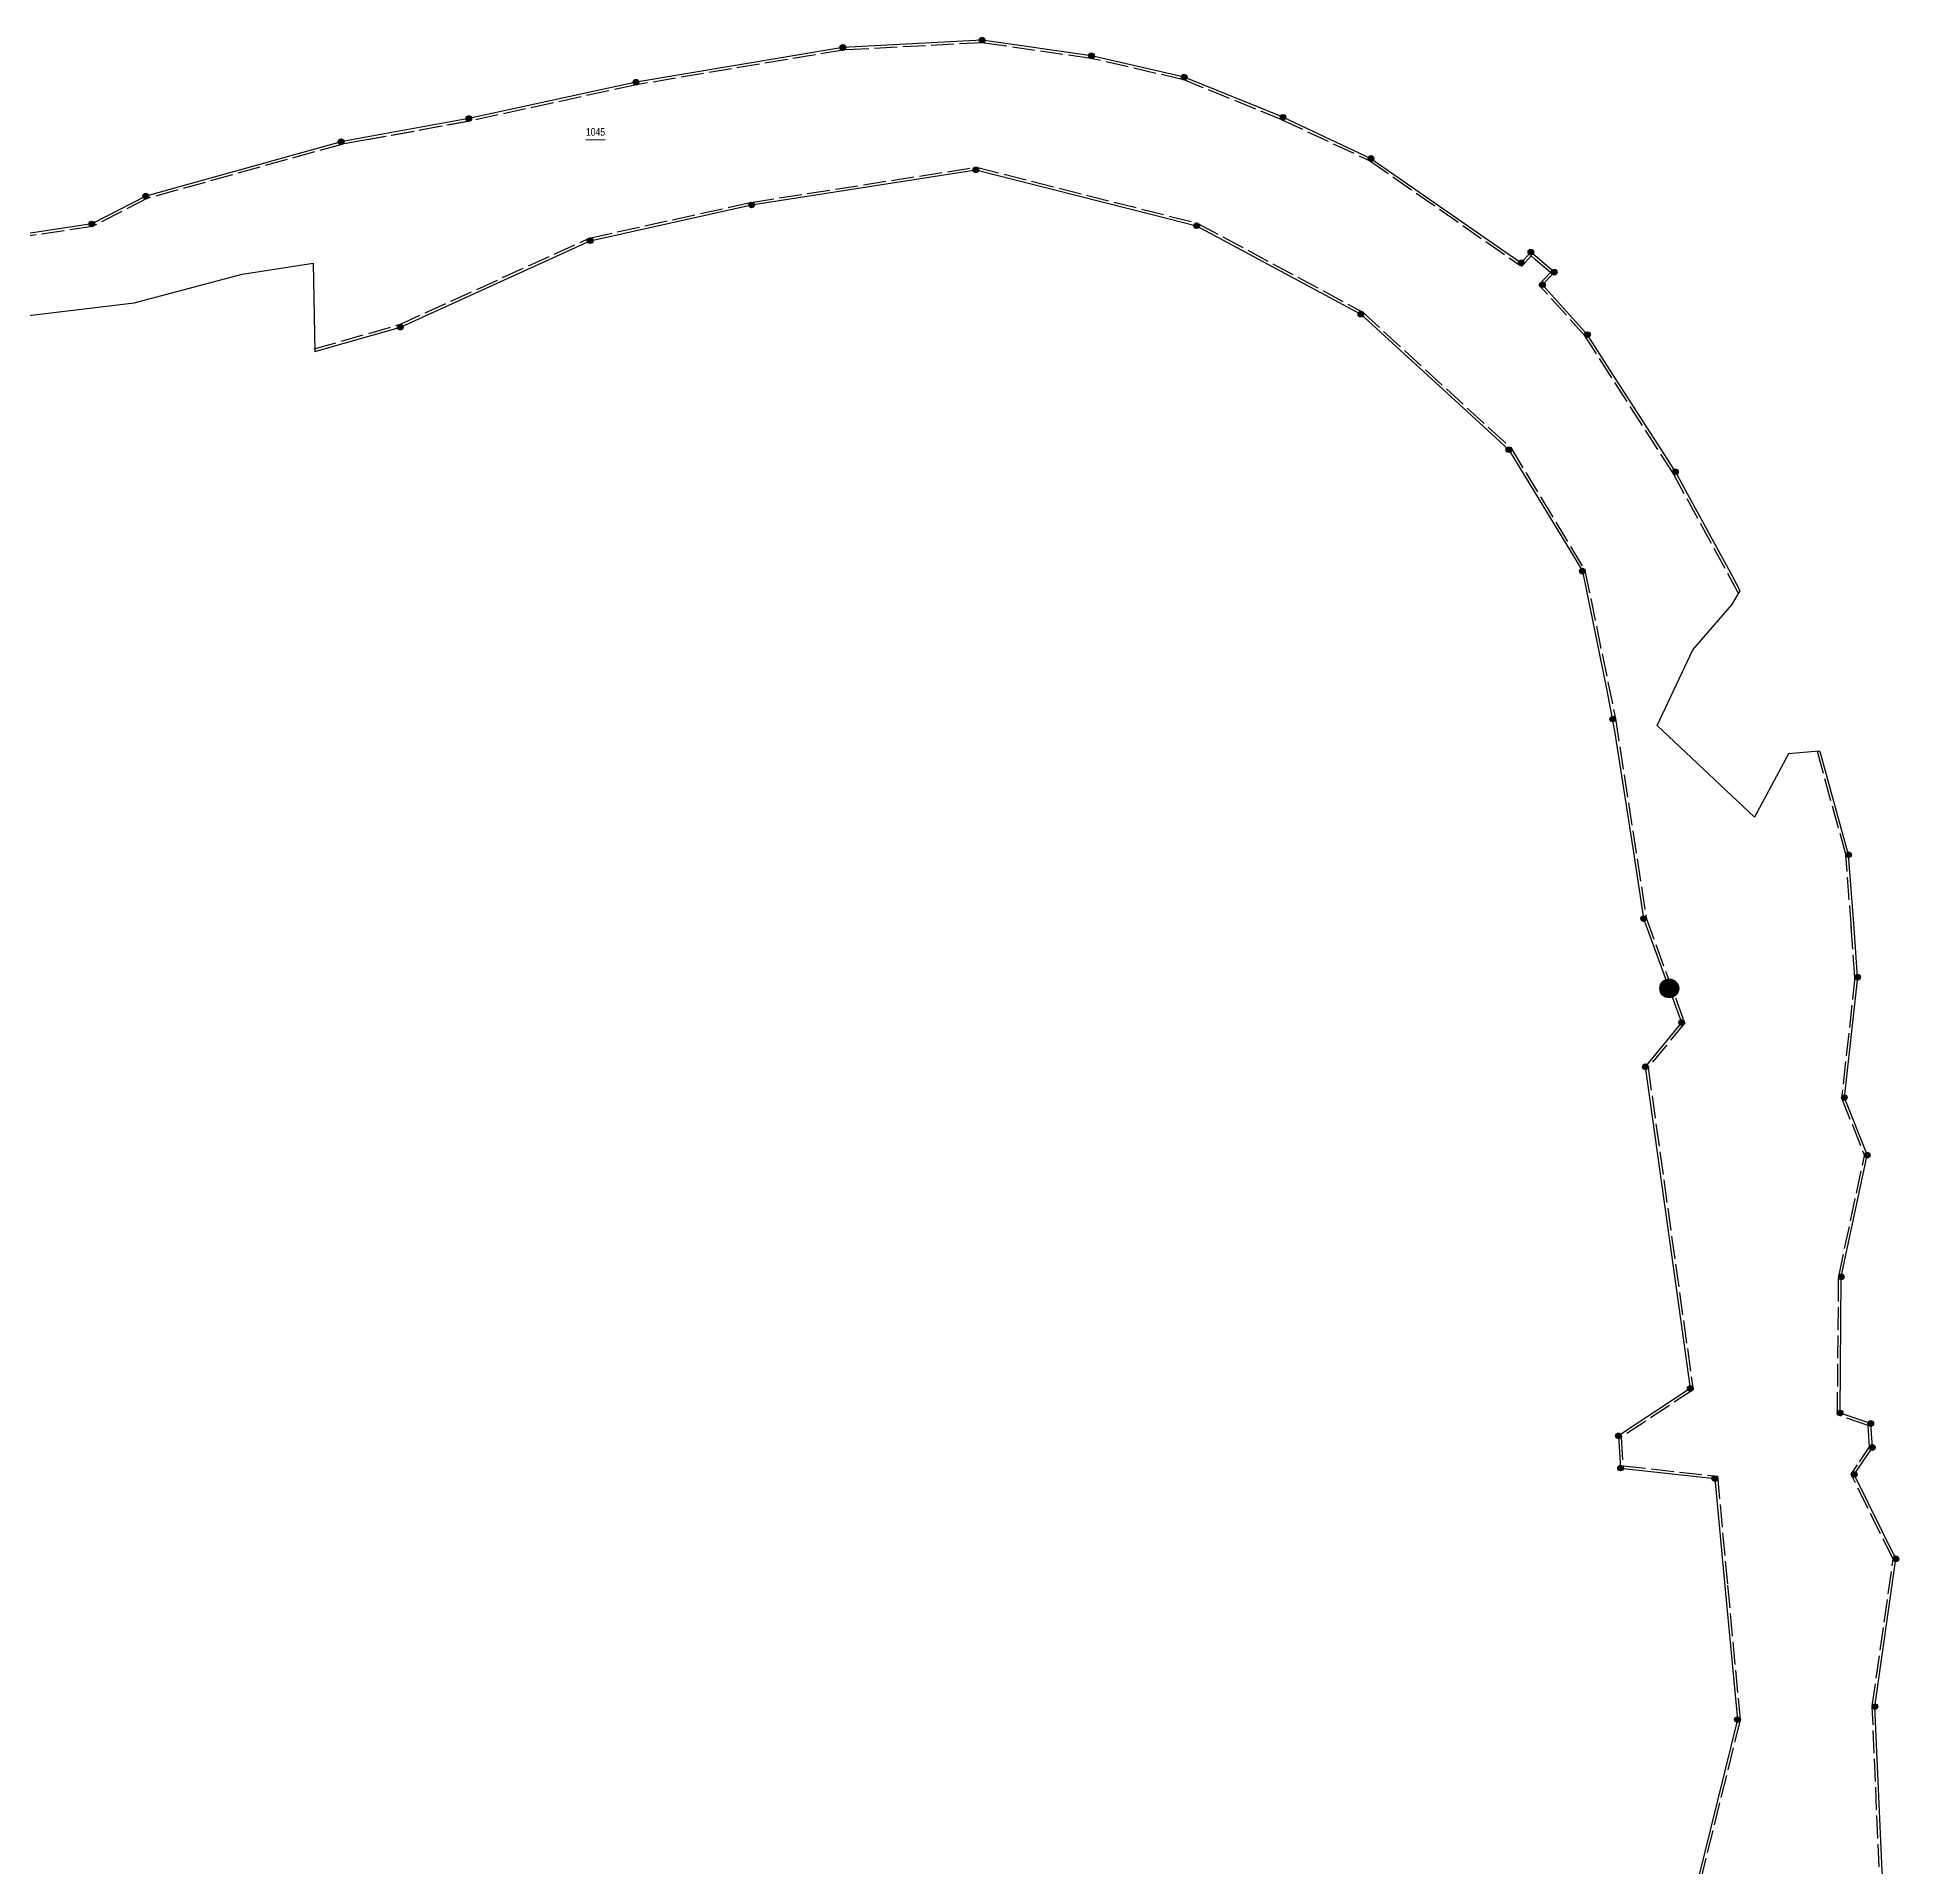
# Model space of a CAD drawing. Header units: metres. Extents: x 550507 to 551674, y 1839181 to 1840461.
# Drawn here: x 550999.6 to 551491.6, y 1839775.7 to 1840259.2 of the extents above; entities that cross this region are included whole.
import ezdxf
from ezdxf.enums import TextEntityAlignment as Align

# ---------------------------------------------------------------- set-up
doc = ezdxf.new("R2010")
doc.units = ezdxf.units.M
doc.linetypes.add('LONG_DASHED', pattern=[7.5, 6, -1.5])
for name, color, linetype, lineweight in [('49', 7, 'Continuous', 25), ('50', 7, 'LONG_DASHED', 25), ('51', 7, 'Continuous', 25), ('53', 7, 'Continuous', 25)]:
    doc.layers.add(name, color=color, linetype=linetype, lineweight=lineweight)

msp = doc.modelspace()

# ---------------------------------------------------------------- hatches: boundary and pattern name
at = {"layer": '51'}
for points in [[(551250.071, 1840258.417, 1), (551248.571, 1840258.417, 1)], [(551250.071, 1840258.417, 1), (551248.571, 1840258.417, 1)], [(551250.071, 1840258.417, 1), (551248.571, 1840258.417, 1)], [(551213.267, 1840256.455, 1), (551211.767, 1840256.455, 1)], [(551213.267, 1840256.455, 1), (551211.767, 1840256.455, 1)], [(551213.267, 1840256.455, 1), (551211.767, 1840256.455, 1)], [(551278.97, 1840254.26, 1), (551277.47, 1840254.26, 1)], [(551278.97, 1840254.26, 1), (551277.47, 1840254.26, 1)], [(551278.97, 1840254.26, 1), (551277.47, 1840254.26, 1)], [(551303.483, 1840248.636, 1), (551301.983, 1840248.636, 1)], [(551303.483, 1840248.636, 1), (551301.983, 1840248.636, 1)], [(551303.483, 1840248.636, 1), (551301.983, 1840248.636, 1)], [(551158.58, 1840247.289, 1), (551157.08, 1840247.289, 1)], [(551158.58, 1840247.289, 1), (551157.08, 1840247.289, 1)], [(551158.58, 1840247.289, 1), (551157.08, 1840247.289, 1)], [(551114.375, 1840237.675, 1), (551112.875, 1840237.675, 1)], [(551114.375, 1840237.675, 1), (551112.875, 1840237.675, 1)], [(551114.375, 1840237.675, 1), (551112.875, 1840237.675, 1)], [(551329.6, 1840238.007, 1), (551328.1, 1840238.007, 1)], [(551329.6, 1840238.007, 1), (551328.1, 1840238.007, 1)], [(551329.6, 1840238.007, 1), (551328.1, 1840238.007, 1)], [(551080.627, 1840231.531, 1), (551079.127, 1840231.531, 1)], [(551080.627, 1840231.531, 1), (551079.127, 1840231.531, 1)], [(551080.627, 1840231.531, 1), (551079.127, 1840231.531, 1)], [(551248.421, 1840224.11, 1), (551246.921, 1840224.11, 1)], [(551248.421, 1840224.11, 1), (551246.921, 1840224.11, 1)], [(551248.421, 1840224.11, 1), (551246.921, 1840224.11, 1)], [(551352.86, 1840227.143, 1), (551351.36, 1840227.143, 1)], [(551352.86, 1840227.143, 1), (551351.36, 1840227.143, 1)], [(551352.86, 1840227.143, 1), (551351.36, 1840227.143, 1)], [(551028.995, 1840217.193, 1), (551027.495, 1840217.193, 1)], [(551028.995, 1840217.193, 1), (551027.495, 1840217.193, 1)], [(551028.995, 1840217.193, 1), (551027.495, 1840217.193, 1)], [(551189.147, 1840214.844, 1), (551187.647, 1840214.844, 1)], [(551189.147, 1840214.844, 1), (551187.647, 1840214.844, 1)], [(551189.147, 1840214.844, 1), (551187.647, 1840214.844, 1)], [(551014.723, 1840209.82, 1), (551013.223, 1840209.82, 1)], [(551014.723, 1840209.82, 1), (551013.223, 1840209.82, 1)], [(551014.723, 1840209.82, 1), (551013.223, 1840209.82, 1)], [(551306.766, 1840209.364, 1), (551305.266, 1840209.364, 1)], [(551306.766, 1840209.364, 1), (551305.266, 1840209.364, 1)], [(551306.766, 1840209.364, 1), (551305.266, 1840209.364, 1)], [(551146.45, 1840205.403, 1), (551144.95, 1840205.403, 1)], [(551146.45, 1840205.403, 1), (551144.95, 1840205.403, 1)], [(551146.45, 1840205.403, 1), (551144.95, 1840205.403, 1)], [(551392.592, 1840199.518, 1), (551391.092, 1840199.518, 1)], [(551392.592, 1840199.518, 1), (551391.092, 1840199.518, 1)], [(551392.592, 1840199.518, 1), (551391.092, 1840199.518, 1)], [(551395.116, 1840202.349, 1), (551393.616, 1840202.349, 1)], [(551395.116, 1840202.349, 1), (551393.616, 1840202.349, 1)], [(551395.116, 1840202.349, 1), (551393.616, 1840202.349, 1)], [(551401.301, 1840197.054, 1), (551399.801, 1840197.054, 1)], [(551401.301, 1840197.054, 1), (551399.801, 1840197.054, 1)], [(551401.301, 1840197.054, 1), (551399.801, 1840197.054, 1)], [(551398.191, 1840193.768, 1), (551396.691, 1840193.768, 1)], [(551398.191, 1840193.768, 1), (551396.691, 1840193.768, 1)], [(551398.191, 1840193.768, 1), (551396.691, 1840193.768, 1)], [(551350.19, 1840185.99, 1), (551348.69, 1840185.99, 1)], [(551350.19, 1840185.99, 1), (551348.69, 1840185.99, 1)], [(551350.19, 1840185.99, 1), (551348.69, 1840185.99, 1)], [(551096.292, 1840182.56, 1), (551094.792, 1840182.56, 1)], [(551096.292, 1840182.56, 1), (551094.792, 1840182.56, 1)], [(551096.292, 1840182.56, 1), (551094.792, 1840182.56, 1)], [(551410.063, 1840180.565, 1), (551408.563, 1840180.565, 1)], [(551410.063, 1840180.565, 1), (551408.563, 1840180.565, 1)], [(551410.063, 1840180.565, 1), (551408.563, 1840180.565, 1)], [(551389.308, 1840150.169, 1), (551387.808, 1840150.169, 1)], [(551389.308, 1840150.169, 1), (551387.808, 1840150.169, 1)], [(551389.308, 1840150.169, 1), (551387.808, 1840150.169, 1)], [(551433.345, 1840144.307, 1), (551431.845, 1840144.307, 1)], [(551433.345, 1840144.307, 1), (551431.845, 1840144.307, 1)], [(551433.345, 1840144.307, 1), (551431.845, 1840144.307, 1)], [(551408.74, 1840118.088, 1), (551407.24, 1840118.088, 1)], [(551408.74, 1840118.088, 1), (551407.24, 1840118.088, 1)], [(551408.74, 1840118.088, 1), (551407.24, 1840118.088, 1)], [(551416.77, 1840078.988, 1), (551415.27, 1840078.988, 1)], [(551416.77, 1840078.988, 1), (551415.27, 1840078.988, 1)], [(551416.77, 1840078.988, 1), (551415.27, 1840078.988, 1)], [(551479.119, 1840043.132, 1), (551477.619, 1840043.132, 1)], [(551479.119, 1840043.132, 1), (551477.619, 1840043.132, 1)], [(551479.119, 1840043.132, 1), (551477.619, 1840043.132, 1)], [(551424.93, 1840026.232, 1), (551423.43, 1840026.232, 1)], [(551424.93, 1840026.232, 1), (551423.43, 1840026.232, 1)], [(551424.93, 1840026.232, 1), (551423.43, 1840026.232, 1)], [(551481.491, 1840010.771, 1), (551479.991, 1840010.771, 1)], [(551481.491, 1840010.771, 1), (551479.991, 1840010.771, 1)], [(551481.491, 1840010.771, 1), (551479.991, 1840010.771, 1)], [(551434.967, 1839998.797, 1), (551433.467, 1839998.797, 1)], [(551434.967, 1839998.797, 1), (551433.467, 1839998.797, 1)], [(551434.967, 1839998.797, 1), (551433.467, 1839998.797, 1)], [(551425.372, 1839987.086, 1), (551423.872, 1839987.086, 1)], [(551425.372, 1839987.086, 1), (551423.872, 1839987.086, 1)], [(551425.372, 1839987.086, 1), (551423.872, 1839987.086, 1)], [(551477.97, 1839978.928, 1), (551476.47, 1839978.928, 1)], [(551477.97, 1839978.928, 1), (551476.47, 1839978.928, 1)], [(551477.97, 1839978.928, 1), (551476.47, 1839978.928, 1)], [(551484.022, 1839963.704, 1), (551482.522, 1839963.704, 1)], [(551484.022, 1839963.704, 1), (551482.522, 1839963.704, 1)], [(551484.022, 1839963.704, 1), (551482.522, 1839963.704, 1)], [(551477.175, 1839931.552, 1), (551475.675, 1839931.552, 1)], [(551477.175, 1839931.552, 1), (551475.675, 1839931.552, 1)], [(551477.175, 1839931.552, 1), (551475.675, 1839931.552, 1)], [(551437.253, 1839902.06, 1), (551435.753, 1839902.06, 1)], [(551437.253, 1839902.06, 1), (551435.753, 1839902.06, 1)], [(551437.253, 1839902.06, 1), (551435.753, 1839902.06, 1)], [(551476.87, 1839895.588, 1), (551475.37, 1839895.588, 1)], [(551476.87, 1839895.588, 1), (551475.37, 1839895.588, 1)], [(551476.87, 1839895.588, 1), (551475.37, 1839895.588, 1)], [(551418.267, 1839889.517, 1), (551416.767, 1839889.517, 1)], [(551418.267, 1839889.517, 1), (551416.767, 1839889.517, 1)], [(551418.267, 1839889.517, 1), (551416.767, 1839889.517, 1)], [(551484.972, 1839892.82, 1), (551483.472, 1839892.82, 1)], [(551484.972, 1839892.82, 1), (551483.472, 1839892.82, 1)], [(551484.972, 1839892.82, 1), (551483.472, 1839892.82, 1)], [(551485.387, 1839886.485, 1), (551483.887, 1839886.485, 1)], [(551485.387, 1839886.485, 1), (551483.887, 1839886.485, 1)], [(551485.387, 1839886.485, 1), (551483.887, 1839886.485, 1)], [(551418.821, 1839881.034, 1), (551417.321, 1839881.034, 1)], [(551418.821, 1839881.034, 1), (551417.321, 1839881.034, 1)], [(551418.821, 1839881.034, 1), (551417.321, 1839881.034, 1)], [(551480.581, 1839879.334, 1), (551479.081, 1839879.334, 1)], [(551480.581, 1839879.334, 1), (551479.081, 1839879.334, 1)], [(551480.581, 1839879.334, 1), (551479.081, 1839879.334, 1)], [(551443.769, 1839878.233, 1), (551442.269, 1839878.233, 1)], [(551443.769, 1839878.233, 1), (551442.269, 1839878.233, 1)], [(551443.769, 1839878.233, 1), (551442.269, 1839878.233, 1)], [(551491.613, 1839857.056, 1), (551490.113, 1839857.056, 1)], [(551491.613, 1839857.056, 1), (551490.113, 1839857.056, 1)], [(551491.613, 1839857.056, 1), (551490.113, 1839857.056, 1)], [(551486.056, 1839817.977, 1), (551484.556, 1839817.977, 1)], [(551486.056, 1839817.977, 1), (551484.556, 1839817.977, 1)], [(551486.056, 1839817.977, 1), (551484.556, 1839817.977, 1)], [(551449.735, 1839814.54, 1), (551448.235, 1839814.54, 1)], [(551449.735, 1839814.54, 1), (551448.235, 1839814.54, 1)], [(551449.735, 1839814.54, 1), (551448.235, 1839814.54, 1)]]:
    msp.add_hatch(color=256, dxfattribs=at).paths.add_polyline_path(points)
at = {"layer": '53'}
msp.add_hatch(color=256, dxfattribs=at).paths.add_polyline_path([(551433.449, 1840007.796, 1), (551428.449, 1840007.796, 1)])
msp.add_hatch(color=256, dxfattribs=at).paths.add_polyline_path([(551433.449, 1840007.796, 1), (551428.449, 1840007.796, 1)])
msp.add_hatch(color=256, dxfattribs=at).paths.add_polyline_path([(551433.449, 1840007.796, 1), (551428.449, 1840007.796, 1)])

# ---------------------------------------------------------------- linework, layer by layer
at = {"layer": '49'}
for p, q in [((551079.87, 1840231.53), (551028.24, 1840217.19)), ((551079.87, 1840231.53), (551028.24, 1840217.19)), ((551079.87, 1840231.53), (551028.24, 1840217.19)), ((551086.46, 1840232.72), (551079.87, 1840231.53)), ((551086.46, 1840232.72), (551079.87, 1840231.53)), ((551086.46, 1840232.72), (551079.87, 1840231.53)), ((551247.67, 1840224.11), (551294.64, 1840212.23)), ((551247.67, 1840224.11), (551294.64, 1840212.23)), ((551247.67, 1840224.11), (551294.64, 1840212.23)), ((551294.64, 1840212.24), (551306.01, 1840209.36)), ((551294.64, 1840212.24), (551306.01, 1840209.36)), ((551294.64, 1840212.24), (551306.01, 1840209.36)), ((551306.01, 1840209.36), (551349.44, 1840185.98)), ((551306.01, 1840209.36), (551349.44, 1840185.98)), ((551306.01, 1840209.36), (551349.44, 1840185.98)), ((551072.94, 1840176.13), (551095.54, 1840182.55)), ((551072.94, 1840176.13), (551095.54, 1840182.55)), ((551072.94, 1840176.13), (551095.54, 1840182.55)), ((551414.48, 1840172.5), (551409.31, 1840180.56)), ((551414.48, 1840172.5), (551409.31, 1840180.56)), ((551414.48, 1840172.5), (551409.31, 1840180.56)), ((551430.46, 1840147.63), (551414.48, 1840172.5)), ((551430.46, 1840147.63), (551414.48, 1840172.5)), ((551430.46, 1840147.63), (551414.48, 1840172.5)), ((551382.89, 1840155.35), (551388.55, 1840150.17)), ((551382.89, 1840155.35), (551388.55, 1840150.17)), ((551382.89, 1840155.35), (551388.55, 1840150.17)), ((551388.55, 1840150.17), (551396.48, 1840137.08)), ((551388.55, 1840150.17), (551396.48, 1840137.08)), ((551388.55, 1840150.17), (551396.48, 1840137.08)), ((551432.59, 1840144.3), (551430.45, 1840147.62)), ((551432.59, 1840144.3), (551430.45, 1840147.62)), ((551432.59, 1840144.3), (551430.45, 1840147.62)), ((551447.72, 1840116.55), (551432.59, 1840144.3)), ((551447.72, 1840116.55), (551432.59, 1840144.3)), ((551447.72, 1840116.55), (551432.59, 1840144.3)), ((551449.7, 1840112.9), (551447.72, 1840116.54)), ((551449.7, 1840112.9), (551447.72, 1840116.54)), ((551449.7, 1840112.9), (551447.72, 1840116.54)), ((551478.36, 1840043.13), (551470.85, 1840070.33)), ((551478.36, 1840043.13), (551470.85, 1840070.33)), ((551478.36, 1840043.13), (551470.85, 1840070.33)), ((551479.78, 1840023.78), (551478.36, 1840043.13)), ((551479.78, 1840023.78), (551478.36, 1840043.13)), ((551479.78, 1840023.78), (551478.36, 1840043.13)), ((551480.74, 1840010.77), (551479.78, 1840023.78)), ((551480.74, 1840010.77), (551479.78, 1840023.78)), ((551480.74, 1840010.77), (551479.78, 1840023.78)), ((551433.03, 1839997.35), (551424.62, 1839987.08)), ((551433.03, 1839997.35), (551424.62, 1839987.08)), ((551433.03, 1839997.35), (551424.62, 1839987.08)), ((551479.83, 1839879.33), (551481.82, 1839882.3)), ((551479.83, 1839879.33), (551481.82, 1839882.3)), ((551479.83, 1839879.33), (551481.82, 1839882.3)), ((551443.01, 1839878.23), (551445.68, 1839849.78)), ((551443.01, 1839878.23), (551445.68, 1839849.78)), ((551443.01, 1839878.23), (551445.68, 1839849.78)), ((551445.68, 1839849.78), (551448.98, 1839814.54)), ((551445.68, 1839849.78), (551448.98, 1839814.54)), ((551445.68, 1839849.78), (551448.98, 1839814.54))]:
    msp.add_line(p, q, dxfattribs=at)
for points in [[(551249.32, 1840258.41), (551212.51, 1840256.45), (551157.83, 1840247.28)], [(551249.32, 1840258.41), (551212.51, 1840256.45), (551157.83, 1840247.28)], [(551249.32, 1840258.41), (551212.51, 1840256.45), (551157.83, 1840247.28)], [(551328.85, 1840238), (551302.73, 1840248.63), (551278.22, 1840254.26), (551249.32, 1840258.41)], [(551328.85, 1840238), (551302.73, 1840248.63), (551278.22, 1840254.26), (551249.32, 1840258.41)], [(551328.85, 1840238), (551302.73, 1840248.63), (551278.22, 1840254.26), (551249.32, 1840258.41)], [(551157.83, 1840247.28), (551113.62, 1840237.67), (551086.46, 1840232.72)], [(551157.83, 1840247.28), (551113.62, 1840237.67), (551086.46, 1840232.72)], [(551157.83, 1840247.28), (551113.62, 1840237.67), (551086.46, 1840232.72)], [(551328.85, 1840238), (551352.1, 1840227.14), (551391.84, 1840199.51)], [(551328.85, 1840238), (551352.1, 1840227.14), (551391.84, 1840199.51)], [(551328.85, 1840238), (551352.1, 1840227.14), (551391.84, 1840199.51)], [(551095.54, 1840182.55), (551145.69, 1840205.4), (551188.39, 1840214.84), (551247.67, 1840224.11)], [(551095.54, 1840182.55), (551145.69, 1840205.4), (551188.39, 1840214.84), (551247.67, 1840224.11)], [(551095.54, 1840182.55), (551145.69, 1840205.4), (551188.39, 1840214.84), (551247.67, 1840224.11)], [(551028.24, 1840217.19), (551013.97, 1840209.81), (550980.9, 1840204.86)], [(551028.24, 1840217.19), (551013.97, 1840209.81), (550980.9, 1840204.86)], [(551028.24, 1840217.19), (551013.97, 1840209.81), (550980.9, 1840204.86)], [(550852.75, 1840209.74), (550906.33, 1840195.27), (550918.55, 1840191.79), (550930.25, 1840190.58), (550956.48, 1840185.94), (550955.76, 1840167.55), (550957.78, 1840167.36), (550958.48, 1840185.82), (550971.98, 1840185.85), (550988.32, 1840184.61), (551025.22, 1840188.98), (551053.72, 1840196.52), (551072.46, 1840199.5), (551072.93, 1840176.13)], [(550852.75, 1840209.74), (550906.33, 1840195.27), (550918.55, 1840191.79), (550930.25, 1840190.58), (550956.48, 1840185.94), (550955.76, 1840167.55), (550957.78, 1840167.36), (550958.48, 1840185.82), (550971.98, 1840185.85), (550988.32, 1840184.61), (551025.22, 1840188.98), (551053.72, 1840196.52), (551072.46, 1840199.5), (551072.93, 1840176.13)], [(550852.75, 1840209.74), (550906.33, 1840195.27), (550918.55, 1840191.79), (550930.25, 1840190.58), (550956.48, 1840185.94), (550955.76, 1840167.55), (550957.78, 1840167.36), (550958.48, 1840185.82), (550971.98, 1840185.85), (550988.32, 1840184.61), (551025.22, 1840188.98), (551053.72, 1840196.52), (551072.46, 1840199.5), (551072.93, 1840176.13)], [(551396.02, 1840200.92), (551394.36, 1840202.34), (551391.84, 1840199.51)], [(551396.02, 1840200.92), (551394.36, 1840202.34), (551391.84, 1840199.51)], [(551396.02, 1840200.92), (551394.36, 1840202.34), (551391.84, 1840199.51)], [(551409.31, 1840180.56), (551397.44, 1840193.76), (551400.55, 1840197.05), (551396.02, 1840200.92)], [(551409.31, 1840180.56), (551397.44, 1840193.76), (551400.55, 1840197.05), (551396.02, 1840200.92)], [(551409.31, 1840180.56), (551397.44, 1840193.76), (551400.55, 1840197.05), (551396.02, 1840200.92)], [(551349.44, 1840185.98), (551372.24, 1840165.1), (551382.89, 1840155.35)], [(551349.44, 1840185.98), (551372.24, 1840165.1), (551382.89, 1840155.35)], [(551349.44, 1840185.98), (551372.24, 1840165.1), (551382.89, 1840155.35)], [(551396.48, 1840137.08), (551406.3, 1840120.85), (551407.98, 1840118.08)], [(551396.48, 1840137.08), (551406.3, 1840120.85), (551407.98, 1840118.08)], [(551396.48, 1840137.08), (551406.3, 1840120.85), (551407.98, 1840118.08)], [(551407.98, 1840118.08), (551414.47, 1840086.5), (551416.51, 1840075.76)], [(551407.98, 1840118.08), (551414.47, 1840086.5), (551416.51, 1840075.76)], [(551407.98, 1840118.08), (551414.47, 1840086.5), (551416.51, 1840075.76)], [(551470.85, 1840070.33), (551470.49, 1840070.46), (551462.47, 1840069.78), (551453.44, 1840053.08), (551427.71, 1840077.26), (551437.21, 1840097.23), (551447.52, 1840109.2), (551449.7, 1840112.9)], [(551470.85, 1840070.33), (551470.49, 1840070.46), (551462.47, 1840069.78), (551453.44, 1840053.08), (551427.71, 1840077.26), (551437.21, 1840097.23), (551447.52, 1840109.2), (551449.7, 1840112.9)], [(551470.85, 1840070.33), (551470.49, 1840070.46), (551462.47, 1840069.78), (551453.44, 1840053.08), (551427.71, 1840077.26), (551437.21, 1840097.23), (551447.52, 1840109.2), (551449.7, 1840112.9)], [(551416.51, 1840075.76), (551421.37, 1840044.37), (551424.17, 1840026.23)], [(551416.51, 1840075.76), (551421.37, 1840044.37), (551424.17, 1840026.23)], [(551416.51, 1840075.76), (551421.37, 1840044.37), (551424.17, 1840026.23)], [(551424.17, 1840026.23), (551434.21, 1839998.79), (551433.03, 1839997.35)], [(551424.17, 1840026.23), (551434.21, 1839998.79), (551433.03, 1839997.35)], [(551424.17, 1840026.23), (551434.21, 1839998.79), (551433.03, 1839997.35)], [(551480.74, 1840010.77), (551477.22, 1839978.92), (551483.27, 1839963.7)], [(551480.74, 1840010.77), (551477.22, 1839978.92), (551483.27, 1839963.7)], [(551480.74, 1840010.77), (551477.22, 1839978.92), (551483.27, 1839963.7)], [(551424.62, 1839987.08), (551434.63, 1839915.4), (551436.5, 1839902.05)], [(551424.62, 1839987.08), (551434.63, 1839915.4), (551436.5, 1839902.05)], [(551424.62, 1839987.08), (551434.63, 1839915.4), (551436.5, 1839902.05)], [(551476.42, 1839931.55), (551480.54, 1839950.91), (551483.27, 1839963.7)], [(551476.42, 1839931.55), (551480.54, 1839950.91), (551483.27, 1839963.7)], [(551476.42, 1839931.55), (551480.54, 1839950.91), (551483.27, 1839963.7)], [(551481.82, 1839882.3), (551484.63, 1839886.48), (551484.22, 1839892.81), (551476.11, 1839895.58), (551476.42, 1839931.55)], [(551481.82, 1839882.3), (551484.63, 1839886.48), (551484.22, 1839892.81), (551476.11, 1839895.58), (551476.42, 1839931.55)], [(551481.82, 1839882.3), (551484.63, 1839886.48), (551484.22, 1839892.81), (551476.11, 1839895.58), (551476.42, 1839931.55)], [(551436.5, 1839902.05), (551417.51, 1839889.51), (551418.07, 1839881.03), (551443.01, 1839878.23)], [(551436.5, 1839902.05), (551417.51, 1839889.51), (551418.07, 1839881.03), (551443.01, 1839878.23)], [(551436.5, 1839902.05), (551417.51, 1839889.51), (551418.07, 1839881.03), (551443.01, 1839878.23)], [(551485.3, 1839817.97), (551490.86, 1839857.05), (551479.83, 1839879.33)], [(551485.3, 1839817.97), (551490.86, 1839857.05), (551479.83, 1839879.33)], [(551485.3, 1839817.97), (551490.86, 1839857.05), (551479.83, 1839879.33)], [(551491.07, 1839731.13), (551487.21, 1839774.56), (551485.3, 1839817.97)], [(551491.07, 1839731.13), (551487.21, 1839774.56), (551485.3, 1839817.97)], [(551491.07, 1839731.13), (551487.21, 1839774.56), (551485.3, 1839817.97)], [(551448.98, 1839814.54), (551438.57, 1839772.51), (551443.94, 1839723.78), (551445.03, 1839675.24), (551460.86, 1839645.99)], [(551448.98, 1839814.54), (551438.57, 1839772.51), (551443.94, 1839723.78), (551445.03, 1839675.24), (551460.86, 1839645.99)], [(551448.98, 1839814.54), (551438.57, 1839772.51), (551443.94, 1839723.78), (551445.03, 1839675.24), (551460.86, 1839645.99)]]:
    msp.add_lwpolyline(points, dxfattribs=at)
at = {"layer": '50'}
for p, q in [((551212.63, 1840255.76), (551157.94, 1840246.6)), ((551212.63, 1840255.76), (551157.94, 1840246.6)), ((551212.63, 1840255.76), (551157.94, 1840246.6)), ((551249.35, 1840257.71), (551212.55, 1840255.75)), ((551249.35, 1840257.71), (551212.55, 1840255.75)), ((551249.35, 1840257.71), (551212.55, 1840255.75)), ((551278.11, 1840253.56), (551249.21, 1840257.72)), ((551278.11, 1840253.56), (551249.21, 1840257.72)), ((551278.11, 1840253.56), (551249.21, 1840257.72)), ((551302.57, 1840247.95), (551278.06, 1840253.57)), ((551302.57, 1840247.95), (551278.06, 1840253.57)), ((551302.57, 1840247.95), (551278.06, 1840253.57)), ((551157.97, 1840246.6), (551113.77, 1840236.98)), ((551157.97, 1840246.6), (551113.77, 1840236.98)), ((551157.97, 1840246.6), (551113.77, 1840236.98)), ((551328.58, 1840237.35), (551302.46, 1840247.98)), ((551328.58, 1840237.35), (551302.46, 1840247.98)), ((551328.58, 1840237.35), (551302.46, 1840247.98)), ((551113.75, 1840236.98), (551086.59, 1840232.03)), ((551113.75, 1840236.98), (551086.59, 1840232.03)), ((551113.75, 1840236.98), (551086.59, 1840232.03)), ((551113.97, 1840236.98), (551086.81, 1840232.04)), ((551113.97, 1840236.98), (551086.81, 1840232.04)), ((551113.97, 1840236.98), (551086.81, 1840232.04)), ((551328.55, 1840237.37), (551351.81, 1840226.51)), ((551328.55, 1840237.37), (551351.81, 1840226.51)), ((551328.55, 1840237.37), (551351.81, 1840226.51)), ((551080.06, 1840230.85), (551028.43, 1840216.51)), ((551080.06, 1840230.85), (551028.43, 1840216.51)), ((551080.06, 1840230.85), (551028.43, 1840216.51)), ((551086.59, 1840232.03), (551080, 1840230.84)), ((551086.59, 1840232.03), (551080, 1840230.84)), ((551086.59, 1840232.03), (551080, 1840230.84)), ((551188.29, 1840215.53), (551247.56, 1840224.79)), ((551188.29, 1840215.53), (551247.56, 1840224.79)), ((551188.29, 1840215.53), (551247.56, 1840224.79)), ((551247.84, 1840224.79), (551306.19, 1840210.04)), ((551247.84, 1840224.79), (551306.19, 1840210.04)), ((551247.84, 1840224.79), (551306.19, 1840210.04)), ((551351.71, 1840226.56), (551391.44, 1840198.94)), ((551351.71, 1840226.56), (551391.44, 1840198.94)), ((551351.71, 1840226.56), (551391.44, 1840198.94)), ((551028.57, 1840216.57), (551014.29, 1840209.2)), ((551028.57, 1840216.57), (551014.29, 1840209.2)), ((551028.57, 1840216.57), (551014.29, 1840209.2)), ((551145.54, 1840206.08), (551188.24, 1840215.52)), ((551145.54, 1840206.08), (551188.24, 1840215.52)), ((551145.54, 1840206.08), (551188.24, 1840215.52)), ((551306.35, 1840209.97), (551349.77, 1840186.6)), ((551306.35, 1840209.97), (551349.77, 1840186.6)), ((551306.35, 1840209.97), (551349.77, 1840186.6)), ((551014.07, 1840209.13), (550981.01, 1840204.17)), ((551014.07, 1840209.13), (550981.01, 1840204.17)), ((551014.07, 1840209.13), (550981.01, 1840204.17)), ((551095.25, 1840183.19), (551145.41, 1840206.04)), ((551095.25, 1840183.19), (551145.41, 1840206.04)), ((551095.25, 1840183.19), (551145.41, 1840206.04)), ((551394.43, 1840201.36), (551391.93, 1840198.57)), ((551394.43, 1840201.36), (551391.93, 1840198.57)), ((551394.43, 1840201.36), (551391.93, 1840198.57)), ((551395.57, 1840200.38), (551394.43, 1840201.36)), ((551395.57, 1840200.38), (551394.43, 1840201.36)), ((551395.57, 1840200.38), (551394.43, 1840201.36)), ((551399.53, 1840196.99), (551395.57, 1840200.38)), ((551399.53, 1840196.99), (551395.57, 1840200.38)), ((551399.53, 1840196.99), (551395.57, 1840200.38)), ((551396.49, 1840193.77), (551399.53, 1840196.99)), ((551396.49, 1840193.77), (551399.53, 1840196.99)), ((551396.49, 1840193.77), (551399.53, 1840196.99)), ((551408.79, 1840180.1), (551396.49, 1840193.77)), ((551408.79, 1840180.1), (551396.49, 1840193.77)), ((551408.79, 1840180.1), (551396.49, 1840193.77)), ((551349.91, 1840186.5), (551383.29, 1840155.93)), ((551349.91, 1840186.5), (551383.29, 1840155.93)), ((551349.91, 1840186.5), (551383.29, 1840155.93)), ((551072.74, 1840176.8), (551095.34, 1840183.22)), ((551072.74, 1840176.8), (551095.34, 1840183.22)), ((551072.74, 1840176.8), (551095.34, 1840183.22)), ((551432, 1840143.93), (551408.72, 1840180.18)), ((551432, 1840143.93), (551408.72, 1840180.18)), ((551432, 1840143.93), (551408.72, 1840180.18)), ((551383.29, 1840155.93), (551389.02, 1840150.68)), ((551383.29, 1840155.93), (551389.02, 1840150.68)), ((551383.29, 1840155.93), (551389.02, 1840150.68)), ((551389.15, 1840150.53), (551397.08, 1840137.44)), ((551389.15, 1840150.53), (551397.08, 1840137.44)), ((551389.15, 1840150.53), (551397.08, 1840137.44)), ((551449.28, 1840112.19), (551431.97, 1840143.97)), ((551449.28, 1840112.19), (551431.97, 1840143.97)), ((551449.28, 1840112.19), (551431.97, 1840143.97)), ((551397.08, 1840137.44), (551408.58, 1840118.45)), ((551397.08, 1840137.44), (551408.58, 1840118.45)), ((551397.08, 1840137.44), (551408.58, 1840118.45)), ((551408.67, 1840118.22), (551416.7, 1840079.12)), ((551408.67, 1840118.22), (551416.7, 1840079.12)), ((551408.67, 1840118.22), (551416.7, 1840079.12)), ((551416.7, 1840079.09), (551424.86, 1840026.33)), ((551416.7, 1840079.09), (551424.86, 1840026.33)), ((551416.7, 1840079.09), (551424.86, 1840026.33)), ((551477.69, 1840042.94), (551470.09, 1840070.43)), ((551477.69, 1840042.94), (551470.09, 1840070.43)), ((551477.69, 1840042.94), (551470.09, 1840070.43)), ((551479.08, 1840023.73), (551477.66, 1840043.07)), ((551479.08, 1840023.73), (551477.66, 1840043.07)), ((551479.08, 1840023.73), (551477.66, 1840043.07)), ((551480.04, 1840010.71), (551479.04, 1840024.36)), ((551480.04, 1840010.71), (551479.04, 1840024.36)), ((551480.04, 1840010.71), (551479.04, 1840024.36)), ((551480.04, 1840010.84), (551476.5, 1839978.85)), ((551480.04, 1840010.84), (551476.5, 1839978.85)), ((551480.04, 1840010.84), (551476.5, 1839978.85)), ((551435.06, 1839998.72), (551425.35, 1839986.87)), ((551435.06, 1839998.72), (551425.35, 1839986.87)), ((551435.06, 1839998.72), (551425.35, 1839986.87)), ((551425.35, 1839986.87), (551437.25, 1839901.71)), ((551425.35, 1839986.87), (551437.25, 1839901.71)), ((551425.35, 1839986.87), (551437.25, 1839901.71)), ((551476.5, 1839978.85), (551482.54, 1839963.63)), ((551476.5, 1839978.85), (551482.54, 1839963.63)), ((551476.5, 1839978.85), (551482.54, 1839963.63)), ((551475.74, 1839931.69), (551482.54, 1839963.63)), ((551475.74, 1839931.69), (551482.54, 1839963.63)), ((551475.74, 1839931.69), (551482.54, 1839963.63)), ((551437.25, 1839901.71), (551418.23, 1839889.15)), ((551437.25, 1839901.71), (551418.23, 1839889.15)), ((551437.25, 1839901.71), (551418.23, 1839889.15)), ((551418.23, 1839889.15), (551418.73, 1839881.65)), ((551418.23, 1839889.15), (551418.73, 1839881.65)), ((551418.23, 1839889.15), (551418.73, 1839881.65)), ((551418.73, 1839881.65), (551443.66, 1839878.85)), ((551418.73, 1839881.65), (551443.66, 1839878.85)), ((551418.73, 1839881.65), (551443.66, 1839878.85)), ((551479.02, 1839879.38), (551480.67, 1839881.85)), ((551479.02, 1839879.38), (551480.67, 1839881.85)), ((551479.02, 1839879.38), (551480.67, 1839881.85)), ((551443.66, 1839878.85), (551446.38, 1839849.84)), ((551443.66, 1839878.85), (551446.38, 1839849.84)), ((551443.66, 1839878.85), (551446.38, 1839849.84)), ((551490.14, 1839856.92), (551479.02, 1839879.38)), ((551490.14, 1839856.92), (551479.02, 1839879.38)), ((551490.14, 1839856.92), (551479.02, 1839879.38)), ((551484.61, 1839818.07), (551490.14, 1839856.92)), ((551484.61, 1839818.07), (551490.14, 1839856.92)), ((551484.61, 1839818.07), (551490.14, 1839856.92)), ((551446.36, 1839850.05), (551449.68, 1839814.6)), ((551446.36, 1839850.05), (551449.68, 1839814.6)), ((551446.36, 1839850.05), (551449.68, 1839814.6)), ((551486.41, 1839775.68), (551484.6, 1839817.95)), ((551486.41, 1839775.68), (551484.6, 1839817.95)), ((551486.41, 1839775.68), (551484.6, 1839817.95)), ((551449.66, 1839814.37), (551439.25, 1839772.35)), ((551449.66, 1839814.37), (551439.25, 1839772.35)), ((551449.66, 1839814.37), (551439.25, 1839772.35))]:
    msp.add_line(p, q, dxfattribs=at)
for points in [[(551424.83, 1840026.46), (551435, 1839998.65), (551433.58, 1839996.91)], [(551424.83, 1840026.46), (551435, 1839998.65), (551433.58, 1839996.91)], [(551424.83, 1840026.46), (551435, 1839998.65), (551433.58, 1839996.91)], [(551481.24, 1839882.69), (551483.92, 1839886.67), (551483.55, 1839892.31), (551475.41, 1839895.09), (551475.72, 1839931.55)], [(551481.24, 1839882.69), (551483.92, 1839886.67), (551483.55, 1839892.31), (551475.41, 1839895.09), (551475.72, 1839931.55)], [(551481.24, 1839882.69), (551483.92, 1839886.67), (551483.55, 1839892.31), (551475.41, 1839895.09), (551475.72, 1839931.55)]]:
    msp.add_lwpolyline(points, dxfattribs=at)
at = {"layer": '51'}
for centre in [(551249.321, 1840258.417), (551249.321, 1840258.417), (551249.321, 1840258.417), (551212.517, 1840256.455), (551212.517, 1840256.455), (551212.517, 1840256.455), (551278.22, 1840254.26), (551278.22, 1840254.26), (551278.22, 1840254.26), (551302.733, 1840248.636), (551302.733, 1840248.636), (551302.733, 1840248.636), (551157.83, 1840247.289), (551157.83, 1840247.289), (551157.83, 1840247.289), (551113.625, 1840237.675), (551113.625, 1840237.675), (551113.625, 1840237.675), (551328.85, 1840238.007), (551328.85, 1840238.007), (551328.85, 1840238.007), (551079.877, 1840231.531), (551079.877, 1840231.531), (551079.877, 1840231.531), (551247.671, 1840224.11), (551247.671, 1840224.11), (551247.671, 1840224.11), (551352.11, 1840227.143), (551352.11, 1840227.143), (551352.11, 1840227.143), (551028.245, 1840217.193), (551028.245, 1840217.193), (551028.245, 1840217.193), (551188.397, 1840214.844), (551188.397, 1840214.844), (551188.397, 1840214.844), (551013.973, 1840209.82), (551013.973, 1840209.82), (551013.973, 1840209.82), (551306.016, 1840209.364), (551306.016, 1840209.364), (551306.016, 1840209.364), (551145.7, 1840205.403), (551145.7, 1840205.403), (551145.7, 1840205.403), (551391.842, 1840199.518), (551391.842, 1840199.518), (551391.842, 1840199.518), (551394.366, 1840202.349), (551394.366, 1840202.349), (551394.366, 1840202.349), (551400.551, 1840197.054), (551400.551, 1840197.054), (551400.551, 1840197.054), (551397.441, 1840193.768), (551397.441, 1840193.768), (551397.441, 1840193.768), (551349.44, 1840185.99), (551349.44, 1840185.99), (551349.44, 1840185.99), (551095.542, 1840182.56), (551095.542, 1840182.56), (551095.542, 1840182.56), (551409.313, 1840180.565), (551409.313, 1840180.565), (551409.313, 1840180.565), (551388.558, 1840150.169), (551388.558, 1840150.169), (551388.558, 1840150.169), (551432.595, 1840144.307), (551432.595, 1840144.307), (551432.595, 1840144.307), (551407.99, 1840118.088), (551407.99, 1840118.088), (551407.99, 1840118.088), (551416.02, 1840078.988), (551416.02, 1840078.988), (551416.02, 1840078.988), (551478.369, 1840043.132), (551478.369, 1840043.132), (551478.369, 1840043.132), (551424.18, 1840026.232), (551424.18, 1840026.232), (551424.18, 1840026.232), (551480.741, 1840010.771), (551480.741, 1840010.771), (551480.741, 1840010.771), (551434.217, 1839998.797), (551434.217, 1839998.797), (551434.217, 1839998.797), (551424.622, 1839987.086), (551424.622, 1839987.086), (551424.622, 1839987.086), (551477.22, 1839978.928), (551477.22, 1839978.928), (551477.22, 1839978.928), (551483.272, 1839963.704), (551483.272, 1839963.704), (551483.272, 1839963.704), (551476.425, 1839931.552), (551476.425, 1839931.552), (551476.425, 1839931.552), (551436.503, 1839902.06), (551436.503, 1839902.06), (551436.503, 1839902.06), (551476.12, 1839895.588), (551476.12, 1839895.588), (551476.12, 1839895.588), (551417.517, 1839889.517), (551417.517, 1839889.517), (551417.517, 1839889.517), (551484.222, 1839892.82), (551484.222, 1839892.82), (551484.222, 1839892.82), (551484.637, 1839886.485), (551484.637, 1839886.485), (551484.637, 1839886.485), (551418.071, 1839881.034), (551418.071, 1839881.034), (551418.071, 1839881.034), (551479.831, 1839879.334), (551479.831, 1839879.334), (551479.831, 1839879.334), (551443.019, 1839878.233), (551443.019, 1839878.233), (551443.019, 1839878.233), (551490.863, 1839857.056), (551490.863, 1839857.056), (551490.863, 1839857.056), (551485.306, 1839817.977), (551485.306, 1839817.977), (551485.306, 1839817.977), (551448.985, 1839814.54), (551448.985, 1839814.54), (551448.985, 1839814.54)]:
    msp.add_circle(centre, 0.75, dxfattribs=at)
at = {"layer": '53'}
for p, q in [((551302.99, 1840248.52), (551303.08, 1840248.48)), ((551302.99, 1840248.52), (551303.08, 1840248.48)), ((551302.99, 1840248.52), (551303.08, 1840248.48)), ((551144.57, 1840232.06), (551149.68, 1840232.11)), ((551144.57, 1840232.06), (551149.68, 1840232.11)), ((551144.57, 1840232.06), (551149.68, 1840232.11))]:
    msp.add_line(p, q, dxfattribs=at)
msp.add_circle((551430.949, 1840007.796), 2.5, dxfattribs=at)
msp.add_circle((551430.949, 1840007.796), 2.5, dxfattribs=at)
msp.add_circle((551430.949, 1840007.796), 2.5, dxfattribs=at)

# ---------------------------------------------------------------- texts
at = {"layer": '53', "width": 0.85}
msp.add_text('1045', height=2, dxfattribs=at).set_placement((551147.12, 1840233.15), align=Align.CENTER)
msp.add_text('1045', height=2, dxfattribs=at).set_placement((551147.12, 1840233.15), align=Align.CENTER)
msp.add_text('1045', height=2, dxfattribs=at).set_placement((551147.12, 1840233.15), align=Align.CENTER)

doc.saveas('drawing.dxf')
